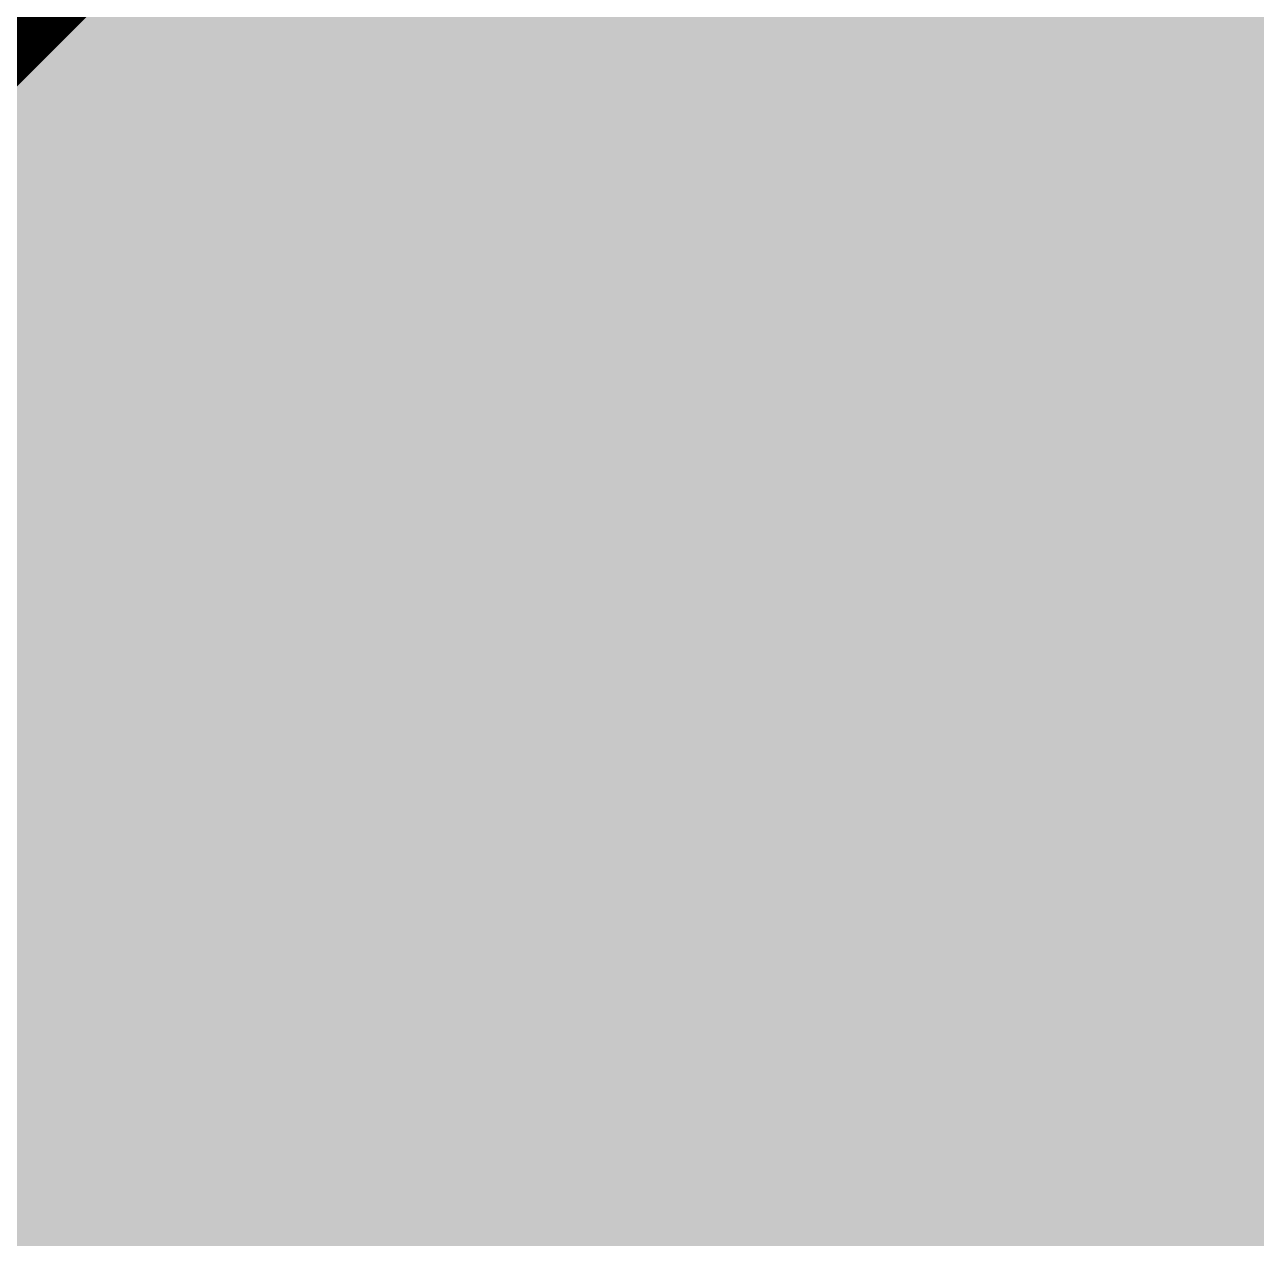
# Model space of a CAD drawing. Header units: millimetres. Extents: x -11 to 223, y -88 to 3.
# Drawn here: x 61.3776 to 61.4841, y -40.6599 to -40.5549 of the extents above; entities that cross this region are included whole.
import ezdxf

# ---------------------------------------------------------------- set-up
doc = ezdxf.new("R2010")
doc.units = ezdxf.units.MM
doc.header["$MEASUREMENT"] = 0
doc.layers.add('Bottom-Layer', color=7, linetype='Continuous', true_color=0x0000ff)
doc.layers.add('Top-Layer', color=7, linetype='Continuous', true_color=0xff0000)

msp = doc.modelspace()

# ---------------------------------------------------------------- hatches: boundary and pattern name
at = {"layer": 'Bottom-Layer'}
msp.add_hatch(color=256, dxfattribs=at).paths.add_polyline_path([(-10.33528, 1.97866), (-0.38039, 1.97866), (-0.84578, 1.72673), (-1.19549, 1.32954), (-1.38645, 0.83599), (-1.39516, 0.30686), (-1.22055, -0.1927), (-0.8841, -0.60119), (-0.42726, -0.8683), (0.09374, -0.96115), (1.79374, -0.96115), (2.31473, -0.8683), (2.77158, -0.60119), (3.10802, -0.1927), (3.28264, 0.30686), (3.27393, 0.83599), (3.08296, 1.32954), (2.73326, 1.72673), (2.26787, 1.97866), (222.62891, 1.97866), (222.62891, -87.47523), (-10.33528, -87.47523)])
at = {"layer": 'Top-Layer'}
msp.add_hatch(color=256, dxfattribs=at).paths.add_polyline_path([(-10.33528, 1.97866), (-0.38039, 1.97866), (-0.84578, 1.72673), (-1.19549, 1.32954), (-1.38645, 0.83599), (-1.39516, 0.30686), (-1.22055, -0.1927), (-0.8841, -0.60119), (-0.42726, -0.8683), (0.09374, -0.96115), (1.79374, -0.96115), (2.31473, -0.8683), (2.77158, -0.60119), (3.10802, -0.1927), (3.28264, 0.30686), (3.27393, 0.83599), (3.08296, 1.32954), (2.73326, 1.72673), (2.26787, 1.97866), (222.62891, 1.97866), (222.62891, -87.47523), (-10.33528, -87.47523)])

# ---------------------------------------------------------------- linework, layer by layer
at = {"layer": 'Top-Layer', "const_width": 0.0508}
msp.add_lwpolyline([(60.2831, -41.61813), (62.38801, -39.51322), (62.93506, -39.51322), (63.11414, -39.46524), (63.24522, -39.33415), (63.29321, -39.15508), (63.29321, -38.60803), (63.44301, -38.45822), (64.97705, -38.45822), (64.97705, -39.15508), (65.07013, -39.39593), (65.30099, -39.51158), (65.30099, -42.19173)], dxfattribs=at)

doc.saveas('drawing.dxf')
